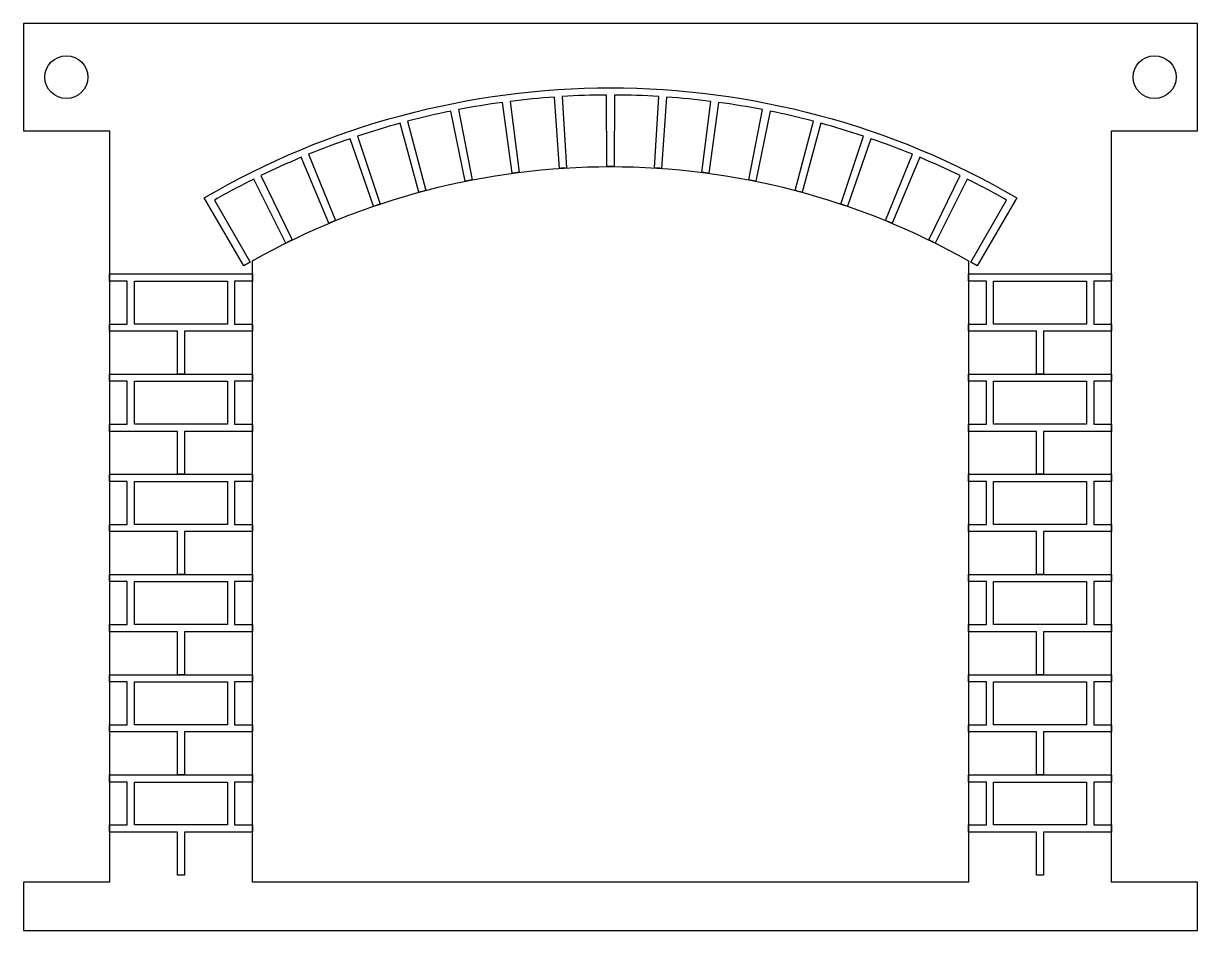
# Model space of a CAD drawing. Header units: millimetres. Extents: x -41 to 41, y -3.4 to 60.
import ezdxf

# ---------------------------------------------------------------- set-up
doc = ezdxf.new("R2010")
doc.units = ezdxf.units.MM
doc.layers.get('0').update_dxf_attribs({"linetype": 'CONTINUOUS'})

msp = doc.modelspace()

# ---------------------------------------------------------------- linework, layer by layer
for points in [[(-41, 60), (-41, 52.5), (-35, 52.5), (-35, 0), (-41, 0), (-41, -3.375), (41, -3.375), (41, 0), (35, 0), (35, 52.5), (41, 52.5), (41, 60)], [(-33.75, 39), (-33.75, 42), (-35, 42), (-35, 42.5), (-25, 42.5), (-25, 42), (-26.25, 42), (-26.25, 39), (-25, 39), (-25, 38.5), (-29.75, 38.5), (-29.75, 35.5), (-30.25, 35.5), (-30.25, 38.5), (-35, 38.5), (-35, 39)], [(-33.25, 39), (-33.25, 42), (-26.75, 42), (-26.75, 39)], [(26.25, 39), (26.25, 42), (25, 42), (25, 42.5), (35, 42.5), (35, 42), (33.75, 42), (33.75, 39), (35, 39), (35, 38.5), (30.25, 38.5), (30.25, 35.5), (29.75, 35.5), (29.75, 38.5), (25, 38.5), (25, 39)], [(26.75, 39), (26.75, 42), (33.25, 42), (33.25, 39)], [(-33.75, 32), (-33.75, 35), (-35, 35), (-35, 35.5), (-25, 35.5), (-25, 35), (-26.25, 35), (-26.25, 32), (-25, 32), (-25, 31.5), (-29.75, 31.5), (-29.75, 28.5), (-30.25, 28.5), (-30.25, 31.5), (-35, 31.5), (-35, 32)], [(26.25, 32), (26.25, 35), (25, 35), (25, 35.5), (35, 35.5), (35, 35), (33.75, 35), (33.75, 32), (35, 32), (35, 31.5), (30.25, 31.5), (30.25, 28.5), (29.75, 28.5), (29.75, 31.5), (25, 31.5), (25, 32)], [(-33.25, 32), (-33.25, 35), (-26.75, 35), (-26.75, 32)], [(26.75, 32), (26.75, 35), (33.25, 35), (33.25, 32)], [(-33.75, 25), (-33.75, 28), (-35, 28), (-35, 28.5), (-25, 28.5), (-25, 28), (-26.25, 28), (-26.25, 25), (-25, 25), (-25, 24.5), (-29.75, 24.5), (-29.75, 21.5), (-30.25, 21.5), (-30.25, 24.5), (-35, 24.5), (-35, 25)], [(-33.25, 25), (-33.25, 28), (-26.75, 28), (-26.75, 25)], [(26.25, 25), (26.25, 28), (25, 28), (25, 28.5), (35, 28.5), (35, 28), (33.75, 28), (33.75, 25), (35, 25), (35, 24.5), (30.25, 24.5), (30.25, 21.5), (29.75, 21.5), (29.75, 24.5), (25, 24.5), (25, 25)], [(26.75, 25), (26.75, 28), (33.25, 28), (33.25, 25)], [(-33.75, 18), (-33.75, 21), (-35, 21), (-35, 21.5), (-25, 21.5), (-25, 21), (-26.25, 21), (-26.25, 18), (-25, 18), (-25, 17.5), (-29.75, 17.5), (-29.75, 14.5), (-30.25, 14.5), (-30.25, 17.5), (-35, 17.5), (-35, 18)], [(26.25, 18), (26.25, 21), (25, 21), (25, 21.5), (35, 21.5), (35, 21), (33.75, 21), (33.75, 18), (35, 18), (35, 17.5), (30.25, 17.5), (30.25, 14.5), (29.75, 14.5), (29.75, 17.5), (25, 17.5), (25, 18)], [(-33.25, 18), (-33.25, 21), (-26.75, 21), (-26.75, 18)], [(26.75, 18), (26.75, 21), (33.25, 21), (33.25, 18)], [(-33.75, 11), (-33.75, 14), (-35, 14), (-35, 14.5), (-25, 14.5), (-25, 14), (-26.25, 14), (-26.25, 11), (-25, 11), (-25, 10.5), (-29.75, 10.5), (-29.75, 7.5), (-30.25, 7.5), (-30.25, 10.5), (-35, 10.5), (-35, 11)], [(-33.25, 11), (-33.25, 14), (-26.75, 14), (-26.75, 11)], [(26.25, 11), (26.25, 14), (25, 14), (25, 14.5), (35, 14.5), (35, 14), (33.75, 14), (33.75, 11), (35, 11), (35, 10.5), (30.25, 10.5), (30.25, 7.5), (29.75, 7.5), (29.75, 10.5), (25, 10.5), (25, 11)], [(26.75, 11), (26.75, 14), (33.25, 14), (33.25, 11)], [(-33.75, 4), (-33.75, 7), (-35, 7), (-35, 7.5), (-25, 7.5), (-25, 7), (-26.25, 7), (-26.25, 4), (-25, 4), (-25, 3.5), (-29.75, 3.5), (-29.75, 0.5), (-30.25, 0.5), (-30.25, 3.5), (-35, 3.5), (-35, 4)], [(26.25, 4), (26.25, 7), (25, 7), (25, 7.5), (35, 7.5), (35, 7), (33.75, 7), (33.75, 4), (35, 4), (35, 3.5), (30.25, 3.5), (30.25, 0.5), (29.75, 0.5), (29.75, 3.5), (25, 3.5), (25, 4)], [(-33.25, 4), (-33.25, 7), (-26.75, 7), (-26.75, 4)], [(26.75, 4), (26.75, 7), (33.25, 7), (33.25, 4)]]:
    msp.add_lwpolyline(points, close=True)
for points in [[(-25.604, 43.072), (-28.378, 47.821, -0.270595), (28.378, 47.821), (25.604, 43.072), (25.17, 43.322), (27.649, 47.665, 0.013896), (24.915, 49.126), (22.682, 44.652, 0.002467), (22.232, 44.874), (24.422, 49.369, 0.013896), (21.598, 50.648), (19.662, 46.039, 0.002467), (19.199, 46.23), (21.09, 50.859, 0.013896), (18.189, 51.951), (16.558, 47.224, 0.002467), (16.084, 47.385), (17.668, 52.128, 0.013896), (14.701, 53.028), (13.383, 48.204, 0.002467), (12.899, 48.334), (14.17, 53.17, 0.013896), (11.151, 53.874), (10.151, 48.975, 0.002467), (9.66, 49.073), (10.611, 53.981, 0.013896), (7.553, 54.486), (6.876, 49.532, 0.002467), (6.379, 49.598), (7.007, 54.558, 0.013896), (3.922, 54.862), (3.571, 49.874, 0.002467), (3.071, 49.907), (3.373, 54.898, 0.013899), (0.275, 54.999), (0.25, 49.999, 0.002462), (-0.25, 49.999), (-0.275, 54.999, 0.013899), (-3.373, 54.898), (-3.071, 49.907, 0.002467), (-3.571, 49.874), (-3.922, 54.862, 0.013896), (-7.007, 54.558), (-6.379, 49.598, 0.002467), (-6.876, 49.532), (-7.553, 54.486, 0.013896), (-10.611, 53.981), (-9.66, 49.073, 0.002467), (-10.151, 48.975), (-11.151, 53.874, 0.013896), (-14.17, 53.17), (-12.899, 48.334, 0.002467), (-13.383, 48.204), (-14.701, 53.028, 0.013896), (-17.668, 52.128), (-16.084, 47.385, 0.002467), (-16.558, 47.224), (-18.189, 51.951, 0.013896), (-21.09, 50.859), (-19.199, 46.23, 0.002467), (-19.662, 46.039), (-21.598, 50.648, 0.013896), (-24.422, 49.369), (-22.232, 44.874, 0.002467), (-22.682, 44.652), (-24.915, 49.126, 0.013896), (-27.649, 47.665), (-25.17, 43.322)], [(-25, 0), (-25, 43.419, -0.263241), (25, 43.419), (25, 0)]]:
    msp.add_lwpolyline(points, format="xyb", close=True)
for centre in [(-38.005, 56.25), (38.005, 56.25)]:
    msp.add_circle(centre, 1.5)

doc.saveas('drawing.dxf')
